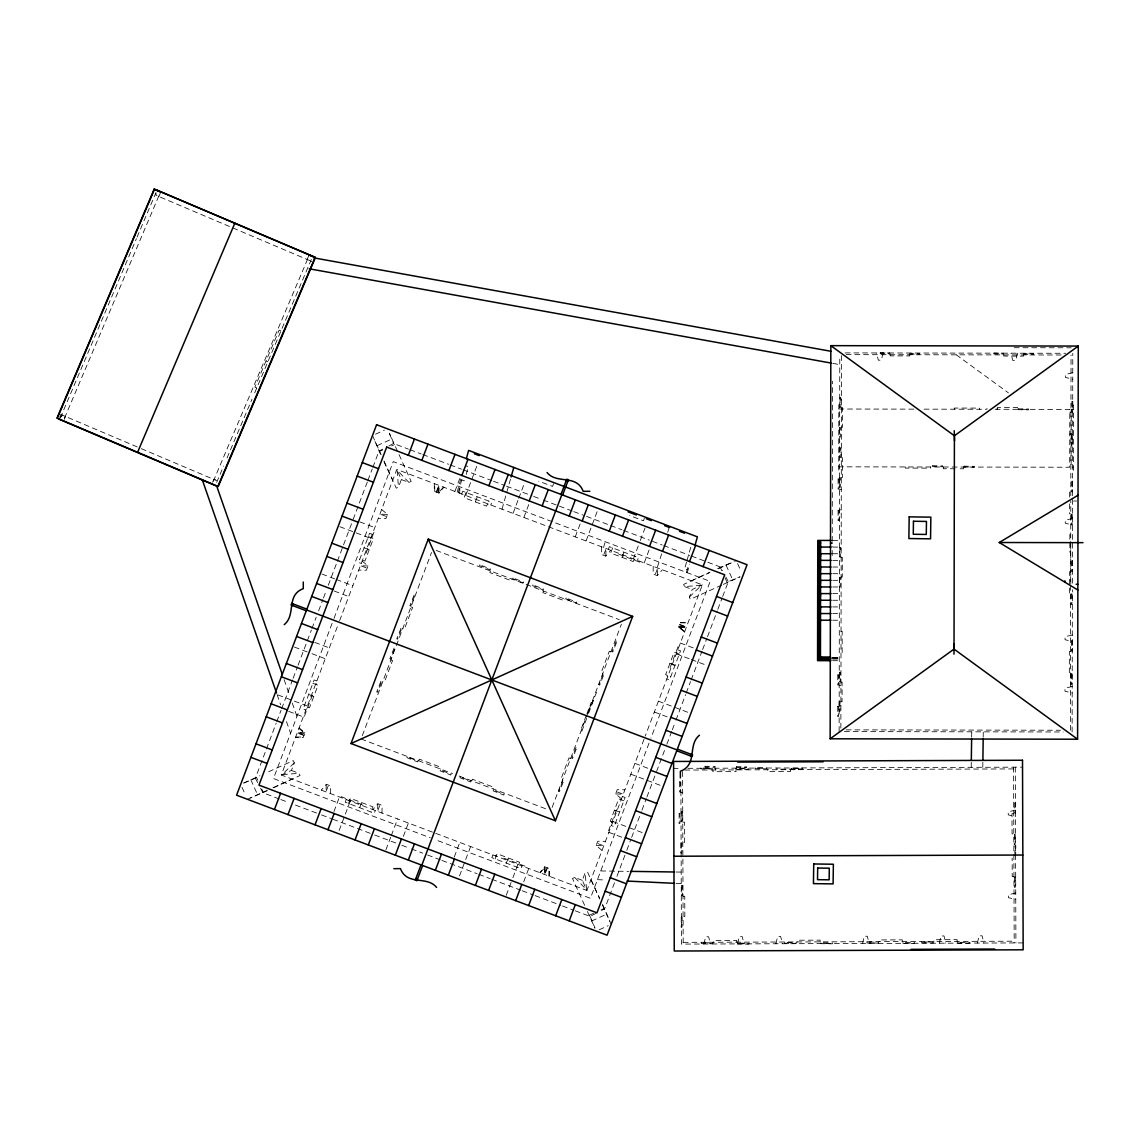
<?xml version="1.0" encoding="UTF-8"?>
<svg xmlns="http://www.w3.org/2000/svg" width="1140" height="1140" viewBox="0 0 1140 1140"><rect width="100%" height="100%" fill="white"/><g stroke="black" fill="none" stroke-linecap="round" stroke-linejoin="round"><path stroke-width="0.75" stroke-dasharray="5 3.75" d="M832.2 555.551L832.214 546.644M832.229 541.315L832.499 381.188M837.743 658.849L837.743 657.395M839.126 731.581L839.781 356.25M840.864 728.075L841.519 354.626M890.112 354.711L890.112 355.865L909.763 355.908L909.763 354.74M905.288 466.944L905.274 468.098L930.425 468.141L930.425 466.987M943.279 467.015L943.279 468.74L955.078 468.768M954.323 409.217L954.323 408.063L979.474 408.106L979.474 409.26M963.514 467.044L963.514 468.782L956.774 468.768M997.372 409.289L997.372 407.55L1017.607 407.593L1017.607 409.317M1003.798 354.911L1003.798 356.065L1023.449 356.093L1023.449 354.939M1069.619 503.823L1069.605 513.926L1070.759 513.926M1069.634 497.097L1069.648 492.053L1070.802 492.053M1069.847 542.64L1069.833 552.13L1070.702 552.13M1069.847 539.277L1069.861 532.565L1070.731 532.565M1070.389 730.256L1070.788 501.016M1070.802 495.672L1071.044 355.024M1072.113 731.994L1072.37 589.75M1072.384 583.181L1072.783 353.3M459.748 493.235L459.848 486.78M971.223 767.32L971.294 762.005M971.651 737.138L971.722 731.809M986.927 409.274L986.941 408.405M982.794 767.291L982.865 761.962M983.207 737.152L983.279 731.837M997.044 409.417L997.058 408.548M1014.814 855.769L1014.956 845.652L1015.826 845.666L1015.683 855.784M330.415 793.554L330.543 785.888L326.311 784.277L321.323 790.12M381.986 813.048L382.114 805.367L377.882 803.771L372.894 809.614M434.34 483.631L434.212 491.311L438.928 493.093L443.916 487.25M434.711 491.497L434.796 483.802M548.853 876.104L548.953 868.409M549.323 876.275L549.437 868.594L544.721 866.813L539.733 872.656M601.664 546.858L601.549 554.539L605.768 556.135L610.755 550.292M653.234 566.338L653.12 574.019L657.338 575.615L662.326 569.772M326.311 784.277L325.954 791.873L328.505 785.118M377.882 803.771L377.525 811.366L380.076 804.598M438.928 493.093L439.256 485.483L436.705 492.252M544.721 866.813L544.393 874.409L546.943 867.654M605.768 556.135L606.124 548.539L603.573 555.294M657.338 575.615L657.695 568.034L655.144 574.788M703.922 944.02L705.632 936.781L708.653 936.781L710.405 943.991M737.537 943.906L739.247 936.667L742.254 936.652L744.021 943.877M775.927 943.763L777.637 936.539L780.658 936.524L782.41 943.749M862.61 943.464L864.319 936.239L867.326 936.225L869.079 943.435M939.303 943.193L941.013 935.969L944.02 935.954L945.773 943.179M977.379 943.065L979.089 935.826L982.11 935.826L983.863 943.037M883.073 352.958L881.32 360.183L878.313 360.183L876.589 352.958M1017.493 353.201L1015.74 360.425L1012.733 360.411L1011.009 353.186M457.154 492.252L461.272 477.176M458.237 492.651L462.113 478.472M466.217 474.468L468.369 466.574L465.59 465.804M501.999 509.195L510.663 478.486M661.642 553.869L657.167 567.82M667.726 532.337L669.137 527.378M686.522 562.205L684.655 568.789L687.164 569.487M686.978 560.552L691.168 545.747M686.351 572.365L688.688 564.086M687.278 572.707L689.686 564.172M603.516 547.556L605.226 541.714M243.946 783.009L255.374 778.235L276.165 723.202M276.778 721.591L281.038 710.305M281.651 708.695L292.51 679.924M293.137 678.286L297.454 666.872M298.067 665.233L311.348 630.106M311.947 628.496L316.193 617.253M318.616 610.826L322.877 599.597M323.475 597.987L326.51 589.964M328.277 585.262L336.756 562.846M337.369 561.222L352.004 522.49M353.172 519.398L367.308 481.978M367.935 480.353L372.239 468.953M372.851 467.329L378.993 451.055L382.555 449.217M332.111 623.38L273.486 778.535L430.293 837.786M333.992 618.422L393.243 461.615L710.177 581.372L650.911 738.178M432.488 832.129L281.309 775L338.438 623.822M339.649 620.616L396.777 469.438L702.354 584.891L645.226 736.084M304.466 716.177L313.557 692.108M366.011 553.299L375.103 529.231M299.122 727.861L304.95 732.877L303.183 737.566L295.502 737.438M362.164 561.023L368.006 566.01L366.41 570.228L358.73 570.114M381.658 509.452L387.5 514.439L385.904 518.657L378.224 518.543M281.309 775L291.441 770.426L294.32 762.831L293.308 760.608L266.076 772.906M383.966 460.93L396.264 488.162L398.487 487.165L401.351 479.57L396.777 469.438M436.25 492.067L438.8 485.312L438.444 492.907L443.432 487.065M436.734 492.252L439.285 485.498M362.306 735.671L431.519 552.501M333.935 811.58L339.449 796.974M454.917 491.397L460.432 476.805M346.204 799.525L345.192 802.232L374.305 813.233L375.331 810.526M461.672 493.962L462.697 491.255L491.81 502.255L490.799 504.963M348.911 800.551L349.225 799.739M348.498 803.486L350.436 798.342L372.937 806.849L370.999 811.979M466.003 492.494L464.066 497.639L486.566 506.146L488.504 501.001M339.179 830.419L350.265 801.064M465.733 495.487L471.248 480.88M471.86 479.27L476.819 466.132M359.698 807.719L361.637 802.574M475.366 501.914L477.261 496.755M487.778 504.749L488.091 503.937M418.722 760.793L419.335 759.169L440.767 767.277L440.154 768.887M490.457 570.955L489.844 572.579L511.261 580.688L511.889 579.063M385.904 849.841L390.678 837.245M391.305 835.577L397.589 818.948M513.057 513.37L518.087 500.061M518.714 498.394L524.728 482.462M403.375 836.347L408.405 823.023M523.873 517.46L529.53 502.484M553.57 483.702L552.544 486.409L538.764 481.194M471.775 780.843L472.387 779.219L493.82 787.312L493.207 788.937M543.509 591.005L542.897 592.629L564.328 600.737L564.941 599.113M454.261 857.052L459.791 842.446M575.258 536.869L580.773 522.277M459.505 875.89L470.606 846.535M586.074 540.959L597.161 511.603M492.865 854.943L491.839 857.651L520.966 868.652L521.978 865.944M608.332 549.366L609.359 546.673L638.471 557.674L637.445 560.381M495.572 855.969L495.872 855.157M495.145 858.904L497.097 853.76L519.598 862.268L517.66 867.398M612.664 547.913L610.712 553.057L633.227 561.564L635.165 556.42M506.345 863.123L508.283 857.993M622.027 557.332L623.908 552.173M644.471 518.059L643.459 520.766L629.665 515.551M506.245 895.313L512.401 879.011M512.9 877.729L517.93 864.419M633.384 558.842L639.683 542.198M640.309 540.531L645.069 527.934M634.439 560.168L634.738 559.355M586.302 715.35L581.4 728.332L582.754 728.845M586.915 713.726L591.204 702.368L592.558 702.881M523.716 881.819L528.746 868.495M644.214 562.932L649.871 547.955M552.13 807.405L621.357 624.236M586.701 718.385L581.728 731.538L580.916 731.239M588.611 713.341L593.584 700.174L592.772 699.875M547.414 867.825L544.863 874.594L545.219 866.998L540.232 872.841M644.014 739.29L586.886 890.468L582.298 880.337L585.176 872.741L587.399 871.744L599.697 898.976M721.791 585.091L690.341 599.284L689.344 597.075L692.208 589.48L702.354 584.891M602.005 850.454L596.163 845.467L597.759 841.235L605.44 841.363M621.485 798.884L615.643 793.896L617.239 789.664L624.92 789.792M679.526 624.834L686.28 627.413L678.699 627.029L684.542 632.016L678.699 627.057L680.48 622.34L688.147 622.469M608.546 830.675L617.638 806.607M670.092 667.798L679.198 643.73M649.045 743.138L590.42 898.292L435.252 839.667M614.503 882.802L604.656 908.837L599.54 911.515M616.954 876.304L626.173 851.894M626.801 850.269L630.477 840.508M631.645 837.415L641.35 811.737M641.977 810.113L646.28 798.684M646.907 797.045L655.372 774.644M656.54 771.552L665.646 747.469M666.857 744.249L671.702 731.41M672.315 729.799L675.35 721.777M675.949 720.167L685.596 694.659M686.209 693.034L690.527 681.606M691.139 679.981L702.012 651.211M702.625 649.601L706.885 638.315M707.498 636.704L717.245 610.912M717.844 609.302L722.076 598.101M722.674 596.519L728.289 581.671L739.703 576.897M59.651 417.34L60.976 414.248L65.621 416.214L64.31 419.32M60.32 417.924L136.387 238.73M137.085 237.091L155.752 193.116M64.552 418.024L159.329 194.755M160.74 192.118L158.774 196.778L155.667 195.453M212.596 482.263L213.921 479.171L218.566 481.137M309.04 255.075L307.059 259.721L311.704 261.701M213.365 481.18L308.128 257.925M216.686 482.377L223.597 466.089M227.045 457.952L251.954 399.299M254.69 392.83L312.118 257.555M587.827 712.97L596.705 692.051M294.32 762.831L282.036 774.673L299.036 773.29L300.048 775.514L272.802 787.811M689.344 597.075L701.613 585.233L684.613 586.601L683.615 584.393L709.251 572.807M60.648 417.155L62.671 415.274L139.664 447.949M388.84 445.94L393.542 443.489L408.391 449.103M575.258 910.803L590.107 916.418L597.959 912.328M691.524 580.816L709.964 572.166M717.644 568.561L733.134 561.92M267.544 790.619L250.515 797.986M273.685 787.74L292.125 779.09M375.488 434.197L384.422 430.151M377.084 445.669L391.975 438.943M379.62 451.312L382.598 449.972M391.547 445.925L394.526 444.586M401.351 479.57L408.947 482.434L411.17 481.436L389.367 433.157M243.575 783.066L259.849 775.727M718.67 568.561L736.24 560.624M247.409 799.283L266.575 790.633M723.359 584.378L740.074 576.84M582.298 880.337L574.717 877.458L572.494 878.47L584.72 905.545M589.124 915.32L593.598 913.297M601.051 909.934L604.029 908.594M591.674 920.963L606.58 914.223M599.227 929.756L608.176 925.709M1015.455 810.098L1008.23 811.865L1008.245 814.872L1015.469 816.582M1015.74 892.962L1008.515 894.715L1008.53 897.722L1015.769 899.431M1072.74 372.709L1065.515 374.433L1065.515 377.44L1072.74 379.193M1072.498 518.5L1065.259 520.225L1065.259 523.231L1072.484 524.984M1072.284 634.98L1065.059 636.704L1065.059 639.711L1072.27 641.464M1072.198 686.494L1064.974 688.204L1064.96 691.225L1072.184 692.963M673.612 768.36L678.086 768.346M687.904 768.317L1022.523 767.149M1013.574 768.916L682.575 770.07L683.188 944.091M680.922 792.556L682.661 792.556M680.993 812.792L682.732 812.792M1013.731 813.689L1011.992 813.703L1012.064 833.939L1013.802 833.939M682.76 822.125L684.499 822.111L684.57 842.346L682.832 842.36M1013.944 876.575L1012.22 876.575L1012.149 858.035M683.017 896.282L684.755 896.282L684.827 916.517L683.088 916.517M683.173 942.352L1014.173 941.198M1023.136 942.908L681.449 944.091L680.879 778.891M1014.215 347.7L1071.201 347.8M845.111 352.901L1065.658 353.286M846.108 354.64L1062.152 355.01M839.696 404.672L838.826 404.672L838.712 471.162L839.582 471.162M1072.683 405.085L1073.552 405.085L1073.438 471.575L1072.569 471.575M841.42 407.621L842.574 407.621L842.546 427.272L841.391 427.272M838.812 409.018L915.221 409.146M924.098 409.16L986.285 409.274M995.163 409.289L1069.79 409.417L1069.69 467.229L838.712 466.83M1073.552 409.417L1071.23 409.417L1071.13 467.229L1073.452 467.243M1069.79 412.238L1070.945 412.238M1069.748 434.098L1070.902 434.098M841.334 457.781L842.489 457.781L842.46 477.446L841.292 477.446M839.539 489.673L841.277 489.673M1073.538 501.016L1076.573 501.016M839.51 509.908L841.249 509.908M832.784 540.431L839.453 540.446M832.77 547.086L839.439 547.086M832.756 553.726L839.425 553.741M841.163 557.36L842.318 557.36L842.275 577.011L841.12 577.011M832.741 560.381L839.425 560.395M832.741 567.022L839.41 567.036M1070.659 571.71L1069.505 571.71L1069.463 593.57L1070.631 593.57M832.727 573.677L839.396 573.691M832.713 580.317L839.382 580.331M832.699 586.972L839.368 586.986M832.685 593.626L839.368 593.626M832.685 600.267L839.354 600.281M832.67 606.922L839.339 606.936M832.656 613.562L839.325 613.577M832.642 620.217L839.311 620.231M841.035 631.289L842.189 631.289L842.147 653.305L840.992 653.305M1070.531 651.51L1069.363 651.51L1069.334 673.37L1070.489 673.37M832.585 657.395L839.254 657.409L832.414 657.381M832.414 658.834L839.254 658.849L832.499 658.834M832.571 660.687L839.24 660.701M840.935 682.091L842.104 682.091L842.061 701.741L840.907 701.741M839.197 685.596L840.935 685.61M839.168 705.831L840.907 705.845M846.194 729.856L1060.542 730.241M844.427 731.595L1063.235 731.98M600.737 870.96L628.724 871.359M675.949 872.015L681.207 872.086M680.295 622.825L687.976 622.924M295.673 736.981L303.368 737.067M387.5 514.439L379.905 514.083L386.659 516.634M368.006 566.01L360.411 565.654L367.18 568.205M678.699 627.057L686.28 627.413M304.964 732.849L297.369 732.521L304.123 735.072M615.643 793.896L623.238 794.252L616.484 791.702M596.163 845.467L603.758 845.823L596.99 843.272M597.46 879.638L606.195 880.066M676.006 883.4L681.236 883.657M832.756 363.375L839.767 364.629M461.686 480.026L464.479 480.795M409.972 449.702L421.173 453.934M422.783 454.547L448.576 464.279M450.2 464.892L461.472 469.153M463.097 469.766L491.853 480.638M493.492 481.251L504.906 485.569M506.545 486.182L532.052 495.829M533.648 496.427L541.685 499.463M543.281 500.075L556.135 504.92M559.341 506.132L572.18 510.991M573.791 511.603L583.423 515.237M586.516 516.406L608.931 524.87M610.555 525.497L621.984 529.815M623.609 530.428L649.287 540.132M652.379 541.301L662.141 544.991M663.765 545.604L689.8 555.437M691.439 556.049L720.722 567.122L722.575 570.67M618.835 554.268L642.903 563.36M684.613 586.601L692.208 589.48M679.711 624.364L686.465 626.929L678.87 626.572L684.712 631.56M436.107 550.421L619.276 619.647M359.827 521.906L374.803 527.578M680.38 643.031L693.69 648.062M372.253 534.332L369.545 533.306L358.544 562.433L361.252 563.445M677.83 649.8L680.523 650.826L669.522 679.939L666.829 678.913M371.227 537.04L372.039 537.339M368.291 536.612L373.435 538.565L364.928 561.065L359.798 559.127M679.283 654.132L674.139 652.18L665.632 674.695L670.776 676.633M339.82 526.709L370.714 538.394M676.291 653.861L689.6 658.892M691.268 659.519L707.199 665.532M364.073 547.813L369.203 549.751M672.329 664.364L675.023 665.375M669.864 663.494L675.008 665.432M610.898 651.895L609.273 651.282L601.179 672.714L602.803 673.327M667.028 675.906L667.841 676.205M410.984 606.836L412.609 607.449L404.515 628.881L402.89 628.268M321.936 574.033L334.533 578.792M336.2 579.419L352.844 585.718M658.407 701.171L687.762 712.272M334.148 591.005L348.755 596.534M654.317 712.001L668.923 717.516M390.934 659.903L392.559 660.516L384.465 681.948L382.841 681.335M314.74 642.39L329.332 647.905M634.909 763.373L648.218 768.403M294.348 647.05L310.265 653.063M311.933 653.69L325.242 658.721M630.819 774.188L661.727 785.873M570.627 758.485L569.003 757.872L560.894 779.304L562.519 779.917M316.834 680.993L314.127 679.967L303.126 709.08L305.834 710.106M622.411 796.461L625.105 797.473L614.104 826.585L611.411 825.574M315.809 683.687L316.621 684M312.887 683.273L318.017 685.211L309.51 707.712L304.38 705.774M623.865 800.779L618.721 798.841L610.228 821.341L615.358 823.279M313.785 696.412L308.655 694.474L311.334 695.543M614.446 810.141L619.604 812.036M278.003 694.958L307.373 706.045M612.935 821.513L642.305 832.613M611.61 822.553L612.422 822.866M288.677 711.346L303.283 716.861M608.846 832.328L623.452 837.843M361.052 739.005L452.637 773.604M459.05 776.027L547.542 809.471M303.953 735.528L297.184 732.977L304.779 733.334L298.937 728.346M291.441 770.426L299.036 773.29M341.102 796.675L365.171 805.766M503.994 858.221L528.062 867.312M435.708 833.34L586.886 890.468M279.214 798.926L262.941 792.785L260.276 787.654M280.839 799.553L288.976 802.617M295.474 805.082L319.884 814.302M321.509 814.915L331.27 818.606M332.823 819.19L373.094 834.409M374.732 835.022L397.147 843.5M401.836 845.267L409.858 848.303M411.469 848.915L422.712 853.162M427.529 854.972L440.368 859.831M441.978 860.444L477.118 873.71M478.743 874.337L490.172 878.641M491.796 879.268L520.567 890.14M522.177 890.739L533.463 895.014M535.073 895.613L560.866 905.36M562.476 905.972L573.677 910.205M310.009 260.675L156.037 195.311L155.995 192.546M280.953 330.971L279.086 330.187L254.904 387.158L256.771 387.942M266.033 360.938L267.9 361.722M141.303 448.647L216.643 480.624M956.275 354.825L1008.387 392.83M408.947 482.434L397.105 470.165L398.487 487.165M574.717 877.458L586.544 889.741L585.176 872.741M725.838 576.954L728.289 581.671M255.374 778.235L259.45 786.087M590.962 879.652L599.611 898.092M602.504 904.234L609.857 921.263M380.432 454.133L373.806 438.644M384.038 461.814L392.687 480.253M737.594 563.602L740.957 571.055M726.109 565.198L732.835 580.103M720.466 567.749L721.82 570.727M725.183 578.18L727.192 582.654M602.504 905.203L611.154 924.369M372.495 435.537L381.159 454.703M587.399 911.487L594.952 928.202M256.457 777.252L257.811 780.23M261.844 789.179L263.183 792.158M250.829 779.803L257.555 794.708M242.036 787.355L245.399 794.808M389.453 433.699L393.542 443.489M590.107 916.418L594.895 927.832M284.131 679.654L289.375 694.716M292.282 703.067L296.942 716.447M277.12 694.659L280.625 704.748M286.482 721.549L290.572 733.305M1015.298 767.177L1015.911 942.937M1013.574 767.177L1014.187 942.937M957.115 941.398L957.115 939.659L933.959 939.745L933.973 941.483M902.324 941.597L902.324 939.859L879.168 939.944L879.182 941.669M820.159 941.882L820.159 940.144L797.017 940.229L797.017 941.953M802.076 767.918L802.076 769.073L776.924 769.158L776.924 768.004M790.576 769.685L790.59 771.424L767.434 771.509L767.434 769.771M736.768 942.167L736.754 940.429L713.611 940.514L713.611 942.253M735.941 768.146L736.055 771.609L712.899 771.694L712.899 769.956M715.706 768.218L715.706 769.956M1070.716 544.25L1070.788 584.264M837.729 706.401L837.715 716.519L838.57 716.519L838.598 706.401L837.729 706.401M837.786 674.894L837.758 685.012L838.627 685.012L838.655 674.894L837.786 674.894M838.071 510.478L838.057 520.595L838.912 520.595L838.94 510.478L838.071 510.478M838.128 478.971L838.1 489.089L838.969 489.089L838.997 478.971L838.128 478.971M679.183 813.347L679.041 823.465L679.91 823.479L680.053 813.361L679.183 813.347M679.625 781.841L679.483 791.958L680.352 791.972L680.495 781.855L679.625 781.841M681.022 842.916L680.879 853.034L681.749 853.048L681.891 842.93L681.022 842.916M681.464 811.409L681.321 821.527L682.19 821.541L682.333 811.423L681.464 811.409M681.278 917.073L681.136 927.19L682.005 927.205L682.148 917.087L681.278 917.073M681.72 885.566L681.577 895.684L682.447 895.698L682.589 885.581L681.72 885.566M705.033 766.265L705.019 767.135L715.136 767.277L715.151 766.408L705.033 766.265M736.54 766.707L736.526 767.576L746.643 767.719L746.657 766.85L736.54 766.707M839.681 427.529L839.539 437.076L840.408 437.09L840.551 427.543L839.681 427.529M840.123 397.774L839.981 407.322L840.85 407.336L840.992 397.789L840.123 397.774M839.596 477.689L839.453 487.25L840.323 487.264L840.465 477.703L839.596 477.689M840.038 447.934L839.895 457.496L840.764 457.511L840.893 447.949L840.038 447.934M839.425 577.268L839.282 586.815L840.152 586.829L840.294 577.282L839.425 577.268M839.852 547.514L839.724 557.061L840.579 557.075L840.722 547.528L839.852 547.514M839.197 701.998L839.069 711.545L839.923 711.559L840.066 702.012L839.197 701.998M839.639 672.244L839.496 681.791L840.365 681.805L840.508 672.258L839.639 672.244M880.308 352.873L880.294 353.728L889.841 353.87L889.856 353.001L880.308 352.873M910.062 353.3L910.048 354.17L919.595 354.312L919.61 353.443L910.062 353.3M932.606 465.733L932.591 466.602L942.709 466.745L942.709 465.875L932.606 465.733M964.112 466.175L964.098 467.044L974.216 467.186L974.216 466.317L964.112 466.175M993.995 353.072L993.98 353.927L1003.528 354.07L1003.542 353.201L993.995 353.072M1018.448 408.847L1018.433 409.716L1028.551 409.858L1028.565 408.989L1018.448 408.847M1014.372 834.523L1014.23 844.64L1015.099 844.64L1015.241 834.537L1014.372 834.523M1014.814 803.016L1014.671 813.134L1015.54 813.134L1015.683 803.03L1014.814 803.016M1014.515 877.159L1014.372 887.276L1015.241 887.29L1015.384 877.173L1014.515 877.159M1023.748 353.5L1023.734 354.369L1033.282 354.512L1033.296 353.642L1023.748 353.5M1071.472 434.411L1071.329 445.042L1072.198 445.056L1072.341 434.426L1071.472 434.411M1071.914 401.309L1071.785 411.939L1072.64 411.953L1072.783 401.323L1071.914 401.309M1071.344 514.24L1071.201 524.87L1072.07 524.87L1072.198 514.254L1071.344 514.24M1071.785 481.137L1071.643 491.768L1072.512 491.782L1072.655 481.151L1071.785 481.137M1071.201 593.883L1071.059 604.514L1071.928 604.528L1072.07 593.897L1071.201 593.883M1071.643 560.78L1071.5 571.411L1072.37 571.425L1072.512 560.795L1071.643 560.78M1071.059 673.683L1070.916 684.314L1071.785 684.328L1071.928 673.697L1071.059 673.683M1071.5 640.58L1071.358 651.211L1072.227 651.225L1072.37 640.595L1071.5 640.58M700.687 768.018L700.673 768.887L712.244 769.015L712.258 768.16L700.687 768.018M701.371 942.68L701.356 943.549L712.928 943.692L712.942 942.823L701.371 942.68M736.725 768.446L736.711 769.315L748.296 769.443L748.31 768.574L736.725 768.446M737.409 943.108L737.395 943.977L748.966 944.105L748.98 943.25L737.409 943.108M755.222 767.833L755.207 768.702L766.778 768.83L766.793 767.961L755.222 767.833M784.776 942.395L784.762 943.265L796.333 943.393L796.347 942.524L784.776 942.395M791.26 768.246L791.245 769.115L802.817 769.258L802.831 768.389L791.26 768.246M820.814 942.823L820.8 943.692L832.371 943.82L832.385 942.951L820.814 942.823M866.942 942.11L866.913 942.98L878.498 943.108L878.513 942.239L866.942 942.11M902.98 942.538L902.966 943.393L914.537 943.535L914.551 942.666L902.98 942.538M921.733 941.911L921.719 942.78L933.29 942.923L933.304 942.053L921.733 941.911M957.771 942.338L957.757 943.207L969.328 943.35L969.342 942.481L957.771 942.338M400.981 628.211L396.763 638.87L397.561 639.184L401.779 628.539L400.981 628.211M414.105 595.037L409.887 605.696L410.685 606.01L414.903 595.365L414.105 595.037M380.931 681.278L376.713 691.923L377.511 692.251L381.729 681.592L380.931 681.278M394.055 648.104L389.837 658.749L390.635 659.077L394.853 648.418L394.055 648.104M603.089 674.153L598.885 684.812L599.683 685.126L603.901 674.481L603.089 674.153M616.213 640.979L612.009 651.638L612.807 651.952L617.025 641.307L616.213 640.979M562.818 780.743L558.6 791.388L559.412 791.716L563.63 781.071L562.818 780.743M575.942 747.569L571.724 758.228L572.536 758.542L576.74 747.897L575.942 747.569M479.855 564.841L479.527 565.639L490.186 569.857L490.514 569.045L479.855 564.841M407.236 756.875L406.923 757.687L417.568 761.89L417.896 761.093L407.236 756.875M513.029 577.952L512.701 578.764L523.36 582.982L523.673 582.17L513.029 577.952M440.411 769.999L440.097 770.811L450.742 775.015L451.07 774.217L440.411 769.999M532.907 584.891L532.594 585.689L543.239 589.907L543.566 589.095L532.907 584.891M460.303 776.924L459.976 777.736L470.635 781.94L470.948 781.142L460.303 776.924M566.081 598.001L565.768 598.814L576.413 603.032L576.74 602.219L566.081 598.001M493.478 790.048L493.15 790.847L503.809 795.065L504.122 794.267L493.478 790.048"/><path stroke-width="1.5" d="M819.019 658.792L830.818 658.834L819.019 658.792L819.204 541.557L820.643 541.571L820.458 658.806L819.019 658.792L820.458 657.367L830.861 657.395L820.458 657.353M830.148 738.791L830.832 345.648L1078.283 346.076L1077.599 739.219L830.148 738.791L954.023 649.102L954.408 435.765L830.832 345.648M1064.874 582.17L1064.874 580.787M953.995 654.161L954.066 644.043M971.323 760.223L971.622 738.919M982.894 760.195L983.179 738.919M466.331 458.75L468.611 450.386L697.409 536.84L695.001 545.376M511.076 477.019L513.784 467.443M292.553 605.582L293.165 603.958M274.455 809.5L280.583 793.269M408.32 455.245L414.447 439.028M287.978 814.601L294.106 798.385M421.843 460.361L427.97 444.13M315.025 824.819L321.152 808.602M448.875 470.578L455.003 454.347M351.006 743.536L428.241 539.12L632.657 616.37L555.408 820.772L351.006 743.536L632.657 616.37M327.992 829.735L334.134 813.504M461.857 475.48L467.984 459.263M355.039 839.952L361.166 823.721M488.903 485.697L495.031 469.481M368.291 844.954L374.419 828.737M502.156 490.713L508.283 474.482M395.338 855.171L401.465 838.955M529.188 500.93L535.316 484.7M408.32 860.073L414.447 843.856M542.17 505.832L548.297 489.601M421.016 864.875L415.274 880.094L416.898 880.707L422.641 865.488M561.008 494.404L566.765 479.185L568.39 479.798L562.633 495.017M421.828 865.189L561.821 494.717M435.352 870.29L441.479 854.074M569.216 516.049L575.344 499.819M448.334 875.207L454.461 858.976M582.198 520.952L588.326 504.735M475.38 885.424L481.507 869.193M609.23 531.169L615.372 514.952M488.632 890.426L494.76 874.195M622.483 536.185L628.61 519.954M515.665 900.643L521.807 884.426M649.529 546.402L655.657 530.171M528.647 905.545L534.774 889.328M662.511 551.304L668.639 535.073M555.693 915.762L561.821 899.546M689.543 561.521L695.685 545.291M569.216 920.878L575.344 904.647M703.067 566.623L709.194 550.406M690.484 755.948L691.096 754.324M57.299 418.223L154.541 189.112M137.584 452.295L234.84 223.184M217.883 486.381L315.139 257.269M284.202 624.649C296.4 614.959 285.627 595.294 303.283 588.653L303.269 582.041M699.461 735.243C687.249 744.947 698.022 764.598 680.38 771.253L680.38 777.865M954.408 435.765L1078.283 346.076M1077.856 590.021L999.239 542.512L1078.027 495.23M589.808 491.269L583.21 491.34C576.427 473.727 556.847 484.657 547.058 472.516M393.827 868.68L400.439 868.609C407.222 886.222 426.788 875.292 436.591 887.433M737.68 762.09L823.123 761.791M673.925 856.24L1022.837 855.029M911.017 949.349L994.678 949.05M831.117 540.431L817.779 540.403L817.565 660.659L830.903 660.687M999.239 542.512L1083 542.654M819.204 543.01L820.643 543.01M830.49 543.082L832.229 543.096M817.765 547.058L831.103 547.072M817.75 553.698L831.089 553.726M819.19 554.866L820.643 554.866M819.19 556.306L820.643 556.306M817.736 560.353L831.074 560.367M817.722 566.993L831.074 567.022M819.176 568.162L820.615 568.162M819.161 569.601L820.615 569.601M817.722 573.648L831.06 573.677M817.708 580.303L831.046 580.317M819.147 581.457L820.586 581.457M819.147 582.896L820.586 582.911M1076.131 584.279L1077.87 584.279M817.694 586.943L831.031 586.972M817.679 593.598L831.017 593.612M819.119 594.752L820.572 594.752M819.119 596.206L820.572 596.206M817.665 600.239L831.017 600.267M817.651 606.893L831.003 606.922M819.104 608.048L820.544 608.048M819.104 609.501L820.544 609.501M817.651 613.548L830.989 613.562M817.636 620.189L830.975 620.217M819.076 621.343L820.529 621.357M630.477 871.373L674.21 871.986M627.128 881.063L674.253 883.315M313.856 257.868L831.046 351.305M309.225 268.784L831.003 363.047M566.195 480.681L567.82 481.294M474.297 453.749L479.185 455.601M628.083 511.86L636.376 514.995M646.351 518.757L651.325 520.638M664.62 525.668L669.593 527.549M679.568 531.311L684.542 533.192M362.278 462.584L378.509 468.711M716.533 596.434L732.749 602.576M357.176 476.093L373.393 482.234M711.417 609.957L727.648 616.084M346.959 503.139L363.176 509.267M701.2 637.004L717.43 643.131M342.043 516.121L358.274 522.248M696.298 649.985L712.529 656.113M331.826 543.167L348.056 549.295M686.081 677.018L702.297 683.159M326.824 556.42L343.055 562.547M681.065 690.27L697.295 696.398M316.607 583.452L332.837 589.58M670.847 717.317L687.078 723.444M311.704 596.434L327.921 602.561M665.945 730.298L682.176 736.426M306.902 609.145L291.683 603.402L291.07 605.012L306.29 610.769M677.374 749.137L692.593 754.88L691.98 756.504L676.761 750.761M306.589 609.957L677.06 749.949M301.487 623.48L317.704 629.608M655.728 757.331L671.959 763.472M296.585 636.462L312.802 642.59M650.826 770.312L667.057 776.454M286.354 663.494L302.584 669.636M640.609 797.359L656.84 803.486M281.352 676.747L297.583 682.874M635.607 810.611L651.824 816.739M271.135 703.793L287.365 709.921M625.375 837.644L641.606 843.785M266.233 716.775L282.449 722.903M620.474 850.625L636.704 856.767M256.016 743.807L272.232 749.949M610.256 877.672L626.487 883.799M250.9 757.331L267.131 763.458M605.155 891.195L621.371 897.323M415.829 878.612L417.454 879.225M155.938 189.782L314.056 256.899M156.095 190.152L160.74 192.118M309.04 255.075L313.685 257.041M58.625 419.036L216.743 486.153M954.023 649.102L1077.599 739.219M428.241 539.12L555.408 820.772M216.571 485.683L282.378 674.638M202.208 479.584L276.536 692.992M954.265 430.706L954.536 440.824M813.718 863.963L813.447 883.628L833.098 883.899L833.369 864.234L813.718 863.963M817.679 868.039L817.523 879.667L829.136 879.823L829.293 868.196L817.679 868.039M909.178 516.862L908.879 538.536L930.553 538.835L930.853 517.161L909.178 516.862M913.453 521.251L913.268 534.261L926.279 534.446L926.464 521.436L913.453 521.251M376.585 424.721L236.593 795.193L607.064 935.185L747.056 564.713L376.585 424.721M386.688 447.08L258.951 785.104L596.975 912.827L724.698 574.802L386.688 447.08M154.256 188.984L57 418.095L218.21 486.524L315.466 257.412L154.256 188.984M1022.509 760.252L673.583 761.463L674.253 951.017L1023.164 949.805L1022.509 760.252"/></g></svg>
